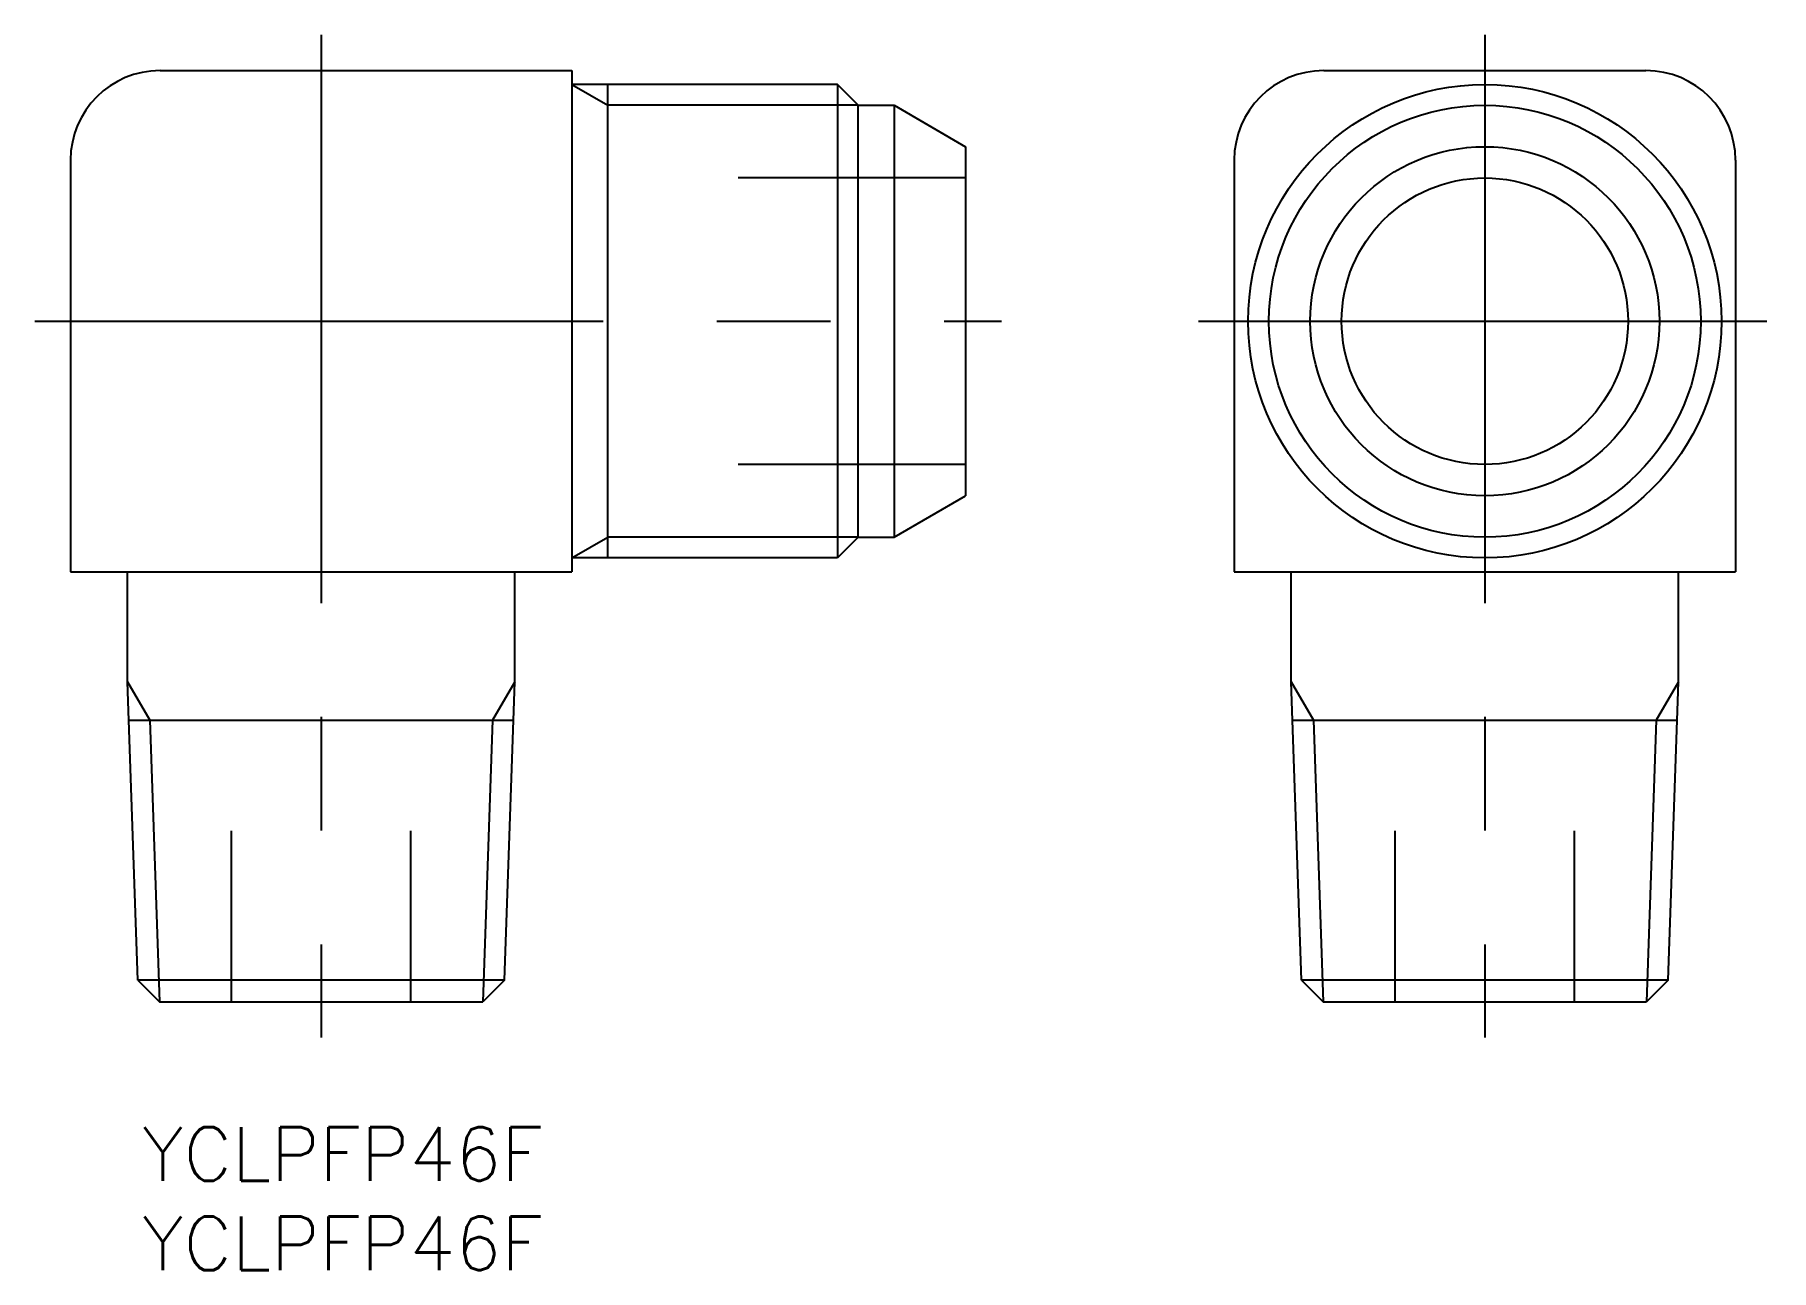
# Model space of a CAD drawing. Extents: x -16 to 81, y -53 to 16.
import ezdxf

# ---------------------------------------------------------------- set-up
doc = ezdxf.new("R2010")
doc.units = 0
doc.linetypes.add('CENTER', pattern=[50.8, 31.75, -6.35, 6.35, -6.35])
doc.linetypes.add('DASHED', pattern=[19.05, 12.7, -6.35])
doc.layers.get('0').update_dxf_attribs({"linetype": 'CONTINUOUS'})
doc.layers.add('CENTER', color=1, linetype='CENTER')
doc.styles.get("Standard").update_dxf_attribs({"font": 'txt.shx', "height": 3, "bigfont": 'bigfont.shx'})

msp = doc.modelspace()

# ---------------------------------------------------------------- linework, layer by layer
at = {"color": 7, "linetype": 'CONTINUOUS'}
for p, q in [((-9, 14), (14, 14)), ((14, 14), (14, -14)), ((56, 14), (74, 14)), ((28.838, 13.221), (14, 13.221)), ((16.013, -13.22), (16.013, 13.221)), ((28.838, 13.221), (28.838, -13.22)), ((30, 12.059), (28.838, 13.221)), ((30, 12.059), (32, 12.059)), ((30, -12.058), (30, 12.059)), ((32, 12.059), (36, 9.749)), ((32, 12.059), (32, -12.058)), ((36, 9.749), (36, -9.749)), ((-14, 9), (-14, -14)), ((51, 9), (51, -14)), ((79, 9), (79, -14)), ((32, -12.058), (36, -9.749)), ((30, -12.058), (28.838, -13.22)), ((30, -12.058), (32, -12.058)), ((28.838, -13.22), (14, -13.22)), ((-14, -14), (14, -14)), ((-10.816, -20.139), (-10.816, -14)), ((10.816, -20.139), (10.816, -14)), ((51, -14), (79, -14)), ((54.184, -20.139), (54.184, -14)), ((75.816, -20.139), (75.816, -14)), ((-10.235, -36.796), (-10.816, -20.139)), ((10.235, -36.796), (10.816, -20.139)), ((54.765, -36.796), (54.184, -20.139)), ((75.235, -36.796), (75.816, -20.139)), ((-10.741, -22.282), (10.741, -22.282)), ((54.259, -22.282), (75.741, -22.282)), ((10.235, -36.796), (-10.235, -36.796)), ((-10.235, -36.796), (-9.031, -38)), ((10.235, -36.796), (9.031, -38)), ((75.235, -36.796), (54.765, -36.796)), ((54.765, -36.796), (55.969, -38)), ((75.235, -36.796), (74.031, -38)), ((-9.031, -38), (9.031, -38)), ((55.969, -38), (74.031, -38))]:
    msp.add_line(p, q, dxfattribs=at)
at = {"color": 3, "linetype": 'CONTINUOUS'}
for p, q in [((14, 13.221), (16.013, 12.059)), ((30, 12.059), (16.013, 12.059)), ((14, -13.22), (16.013, -12.058)), ((30, -12.058), (16.013, -12.058)), ((-10.816, -20.139), (-9.579, -22.282)), ((10.816, -20.139), (9.579, -22.282)), ((54.184, -20.139), (55.421, -22.282)), ((75.816, -20.139), (74.579, -22.282)), ((-9.579, -22.282), (-9.031, -38)), ((9.579, -22.282), (9.031, -38)), ((55.421, -22.282), (55.969, -38)), ((74.579, -22.282), (74.031, -38))]:
    msp.add_line(p, q, dxfattribs=at)
at = {"color": 3, "linetype": 'DASHED'}
for p, q in [((36, 8), (21.419, 8)), ((36, -8), (21.419, -8)), ((-5, -38), (-5, -28.468)), ((5, -38), (5, -28.468)), ((60, -38), (60, -28.468)), ((70, -38), (70, -28.468))]:
    msp.add_line(p, q, dxfattribs=at)
at = {"color": 7, "linetype": 'CONTINUOUS'}
for radius in [13.22, 12.059, 9.749, 8]:
    msp.add_circle((65, 0), radius, dxfattribs=at)
for centre, start, end in [((-9, 9), 90, 180), ((56, 9), 90, 180), ((74, 9), 0, 90)]:
    msp.add_arc(centre, 5, start, end, dxfattribs=at)
at = {"layer": 'CENTER', "color": 1, "linetype": 'CENTER'}
for p, q in [((0, 16), (0, -40)), ((65, 16), (65, -40)), ((-16, 0), (38, 0)), ((49, 0), (81, 0))]:
    msp.add_line(p, q, dxfattribs=at)

# ---------------------------------------------------------------- texts
at = {"color": 7, "linetype": 'CONTINUOUS'}
for p in [(-10, -48), (-10, -53)]:
    msp.add_text('YCLPFP46F', height=3, dxfattribs=at).set_placement(p)

doc.saveas('drawing.dxf')
